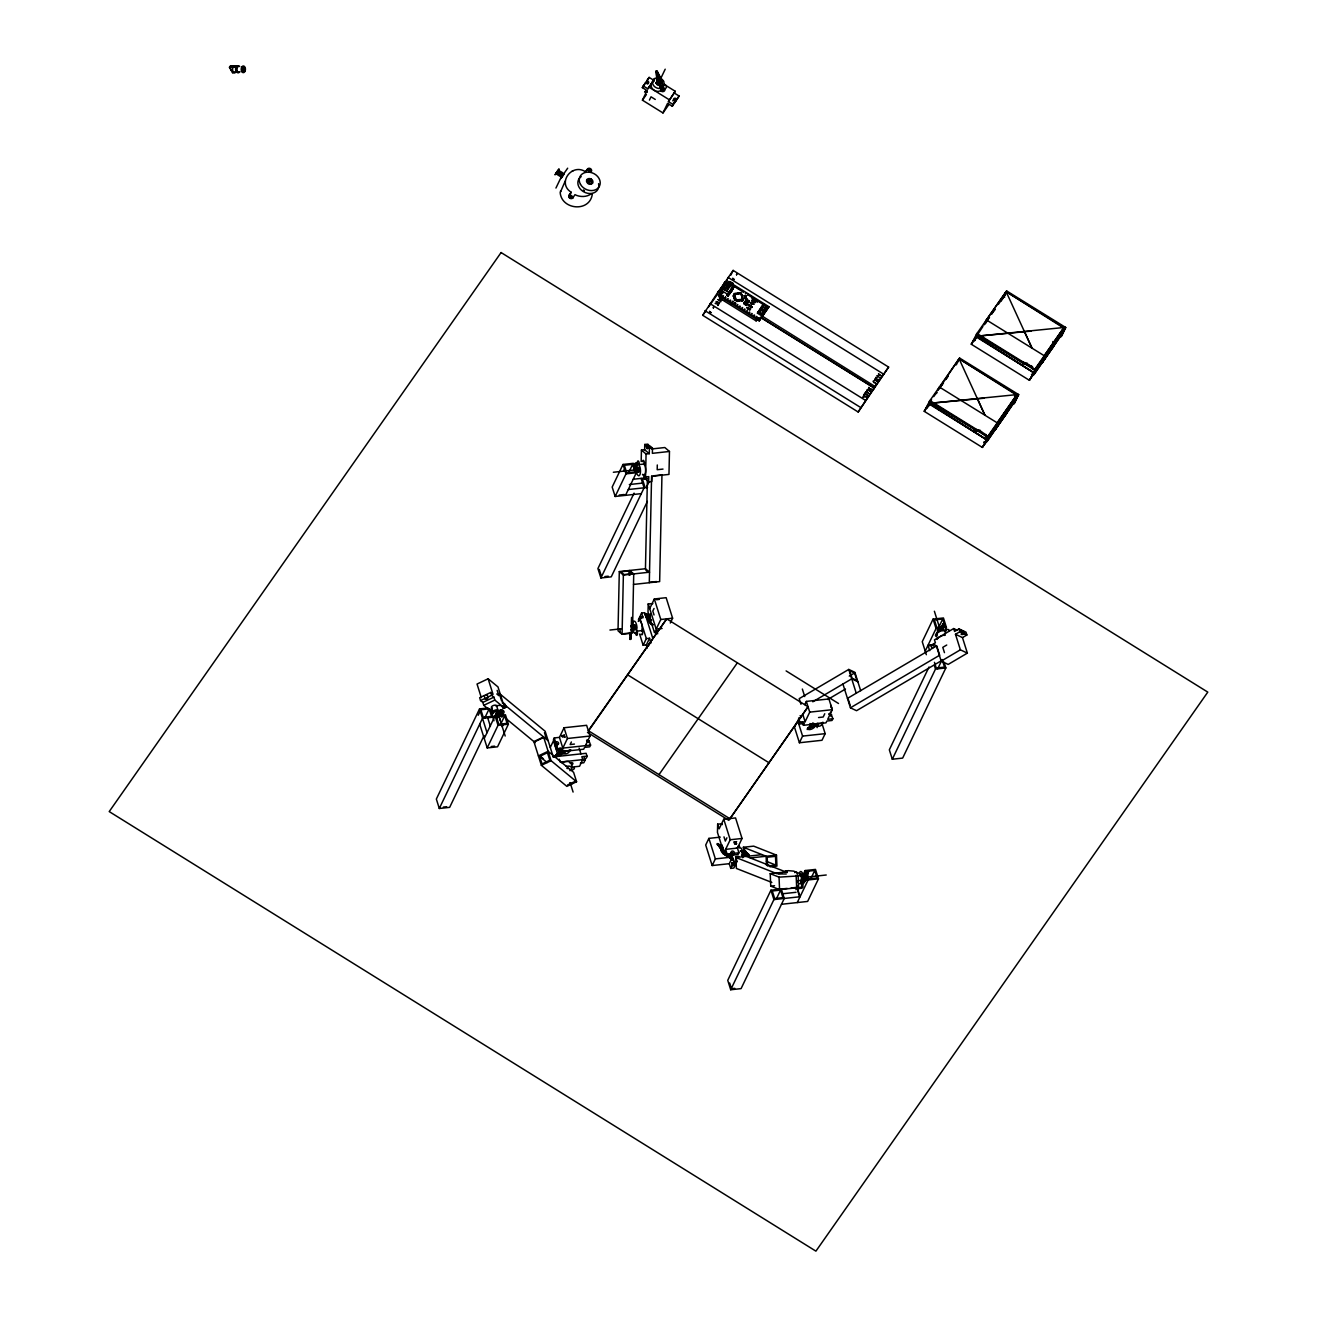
<?xml version="1.0" encoding="UTF-8"?>
<svg xmlns="http://www.w3.org/2000/svg" width="1317" height="1317" viewBox="0 0 1317 1317"><rect width="100%" height="100%" fill="white"/><g stroke="black" fill="none" stroke-linecap="round" stroke-linejoin="round"><path stroke-width="1.5" d="M657.298 72.484L656.376 72.122M742.59 855.243L745.62 855.029L745.62 851.424L749.159 855.556L745.307 855.77L744.763 852.428M745.307 855.77L745.62 851.424M746.36 854.272L746.229 852.939M746.854 854.058L748.27 855.392L747.266 853.959M805.675 875.937L806.234 879.279L803.485 879.575M936.749 635.93L937.72 631.255L938.791 631.518M943.812 624.225L938.922 629.51L942.972 629.032L943.351 623.715L937.918 630.448L939.63 631.205L937.934 629.921A2.453 1.136 -17.5 0 1 941.408 628.374A2.453 1.136 -17.5 0 1 941.853 630.119M502.386 710.637C500.312 730.82 505.662 696.364 497.678 715.938L500.032 715.74A3.013 1.383 -17.5 0 1 501.333 715.789M554.375 756.32C554.655 757.983 566.886 754.295 560.005 750.213L554.655 756.37L562.968 753.242M722.934 847.127L717.551 843.835L722.605 851.819M717.436 844.74L717.963 843.555M813.099 723.395C820.162 725.832 807.947 732.466 807.584 728.219M815.98 725.749L807.387 728.844M619.303 571.578L623.369 575.035L649.528 572.187L645.445 568.73L619.303 571.578L618.019 630.794L622.085 634.251L632.456 633.131L633.724 573.899L629.658 570.459M620.06 632.522L620.142 628.933M622.085 634.251L623.369 575.035M628.95 574.986L629.032 570.903L620.751 571.808L623.995 574.574L632.292 573.669L629.032 570.903M629.97 575.216L630.053 571.841M630.234 639.535L630.761 637L630.267 638.136M641.181 461.543L641.428 450.085L644.639 449.739L649.281 453.674L649.396 448.406L647.52 446.825L650.631 446.479L652.491 448.076L652.376 453.328L669.464 451.468L668.97 474.416L651.882 476.26L651.767 481.528L648.672 481.874L646.795 480.277L646.4 477.264L645.89 479.52L644.029 477.923L644.095 474.416M644.639 449.739L644.754 444.471L647.849 444.142L649.561 447.056M648.672 481.874L648.771 476.606L645.56 476.952L646.071 454.019L641.428 450.085M647.042 447.5L647.059 446.644M645.445 568.993L647.355 480.771M649.297 582.707L651.602 476.03M657.298 464.983L657.199 469.708L663.011 469.082M733.75 860.133L729.618 853.646M634.185 627.979C635.617 633.526 637.329 620.817 631.09 625.954M807.37 873.22L807.206 874.735L807.963 871.986M562.178 736.187C570.409 739.924 558.902 732.482 562.507 737.01M564.005 735.544L564.088 734.705L564.516 736.763M636.127 465.922L635.946 467.436L636.127 465.922A6.239 2.19 83.8 0 1 636.358 464.72L637.84 463.386L639.98 467.041A6.239 2.19 83.8 0 1 640.046 474.383L639.634 475.223A6.239 2.19 83.8 0 1 636.852 473.445L636.424 472.062M633.872 467.058C635.749 457.542 638.482 467.65 636.44 464.028C637.477 463.963 636.49 468.029 634.975 469.939M631.551 628.983L635.716 627.913M831.735 708.052L830.846 705.204L831.373 707.838M804.407 880.365L803.551 880.596M806.136 877.188L805.922 878.472L806.399 877.155M742.689 299.766L741.076 293.197L734.013 294.827L736.005 300.688L742.475 300.029L741.208 293.378M743.15 299.585L742.294 298.202L743.018 299.074M723.576 295.946L722.984 295.568M728.367 298.91L727.758 298.547M731.544 284.587L730.951 284.209M730.754 300.408L730.161 300.029M733.931 286.069L733.339 285.707M733.157 301.889L732.894 301.05L731.165 304.457M736.335 287.55L735.742 287.188M735.544 303.387L734.952 303.009M738.722 289.049L738.129 288.67M737.948 304.869L737.339 304.507M741.109 290.53L740.516 290.168M740.335 306.367L739.726 305.988M743.512 292.028L742.92 291.65M742.722 307.849L742.13 307.487M745.899 293.51L745.307 293.148M745.126 309.33L744.533 308.968M747.513 310.828L746.92 310.45M750.69 296.49L750.097 296.127M749.9 312.31L749.307 311.948M753.077 297.971L752.484 297.609M752.303 313.808L751.711 313.43M755.481 299.469L754.888 299.091M754.69 315.29L754.098 314.928M757.868 300.951L757.275 300.589M757.094 316.788L756.501 316.409M760.271 302.449L759.662 302.07M762.658 303.931L762.066 303.569M761.489 309.939L762.938 306.235L760.897 309.577M763.959 310.4L763.366 310.038M765.045 305.429L764.453 305.05M763.893 311.438L765.342 307.717L763.3 311.059M764.518 311.01L766.659 305.824L764.14 311.997M748.517 855.704L748.484 854.19L745.093 851.473M975.535 428.799L974.893 429.721L929.292 401.487L959.583 358.043L1018.699 394.639L1014.106 403.875L1018.255 394.359M630.645 635.321L630.53 635.436M647.52 446.825C648.112 452.933 643.618 442.924 649.725 445.722M631.057 632.555L630.366 639.058L629.756 632.572M630.366 639.058L631.518 630.728M942.083 630.02L941.885 628.769L938.922 629.411M803.65 879.855L802.827 883.345M805.099 874.307L808.473 870.702L806.794 877.929L807.881 870.718L805.099 874.307L806.284 877.978L803.469 878.406M635.732 467.749C640.276 465.51 640.029 473.33 634.975 470.795L636.951 464.078M744.846 852.774L745.85 854.289L745.043 855.688M748.83 309.297L747.612 308.524M749.488 308.359L748.698 309.446M751.25 305.824L750.476 306.91M752.419 304.161L751.2 303.404M753.077 303.223L751.859 302.466M753.851 302.136L752.616 301.379M754.493 301.198L753.275 300.441M658.401 80.255L660.377 81.687M657.232 81.588C654.993 75.513 664.262 79.761 659.504 78.559M560.383 191.195L560.762 191.624M657.94 74.608L657.018 74.015L658.154 74.098M657.364 72.633L657.035 71.562M657.693 75.563L658.484 76.452M658.698 75.942L657.759 75.711M660.492 86.066L661.15 85.259L661.529 86.214M661.167 87.498L662.171 87.877M661.611 89.77L662.797 89.507L661.677 90.017L658.138 82.773L661.644 90.675L663.159 90.511M661.381 90.247L661.76 89.358L662.616 90.149M640.836 618.43L640.309 615.714L641.593 613.031L644.704 612.701L652.656 637.922M803.205 881.995C802.991 880.283 801.526 887.724 805.724 880.184M803.255 882.999L802.893 882.242M636.259 465.362L636.49 466.3L636.473 465.263M556.136 756.205L555.906 755.283L555.099 756.057M557.107 754.114L557.914 754.641L556.729 754.657M559.132 754.18C559.692 751.25 557.19 755.596 559.429 753.571M646.499 615.401L645.791 614.413L646.729 615.023M646.663 615.088L645.791 614.413M647.157 616.554L648.244 616.718L647.371 616.043M648.376 616.422L647.223 616.8M646.12 615.006L648.705 618.332M718.045 844.905C720.169 842.864 717.765 847.275 718.456 844.246M719.098 845.185L717.205 843.571M720.827 846.288L719.79 846.37M808.095 728.449L809.28 728.433L808.243 728.268M810.762 727.577L809.922 726.786M812.424 726.21L811.223 726.227L812.359 726.326M729.848 856.445L729.223 855.606L729.914 856.593M731.61 857.597C730.26 857.993 731.231 856.824 731.445 857.91M733.026 859.54L732.137 859.046L733.19 859.227M931.58 399.726L924.254 411.348L982.317 447.401L987.207 440.092L987.717 437.178L1016.872 395.38L1014.765 399.775L1015.703 400.384L987.306 441.063A9.532 5.482 34.8 0 1 984.178 443.072M984.046 324.937L986.384 319.899L1006.632 290.925L1065.749 327.521L1034.471 371.723L1034.75 370.077L1063.922 328.262L1061.815 332.658L1062.737 333.267L1034.355 373.962A9.532 5.482 34.8 0 1 1032.084 375.789M870.422 391.281L869.648 390.803M736.417 300.375L736.977 301.593L736.384 300.424M737.257 301.264L737.652 300.243L737.718 301.214M738.08 301.165L738.491 300.144L738.541 301.132M738.903 301.083L739.314 300.062L739.364 301.033M739.742 301L740.138 299.963M741.109 301.132L740.977 299.881M741.389 300.819L741.8 299.782L741.948 301.05M742.228 300.72L742.623 299.7L742.772 300.951M560.021 749.85L560.235 751.826L562.82 753.522M641.922 631.255L642.186 626.908A6.239 2.19 83.8 0 0 640.013 620.817L639.42 620.57A6.239 2.19 83.8 0 0 638.86 620.751M716.662 301.675L717.403 302.054M659.636 79.777L658.961 80.831L659.85 80.452M635.848 472.326L638.613 472.013L639.124 470.334M630.761 632.802L630.366 633.872L630.958 632.835M937.227 634.778L937.72 631.255M942.972 629.032L943.351 623.715M561.75 177.383L555.774 173.663L559.067 168.905L557.585 171.226M557.585 170.996L556.218 172.922M558.276 170.156L562.803 172.823M561.898 177.136L564.335 173.597M645.346 91.235C642.828 94.1 647.174 88.749 647.289 92.305M734.425 841.793C732.96 841.645 735.116 843.934 734.705 844.148C738.211 842.929 736.252 844.312 735.166 843.785M735.577 841.859L736.219 843.67M806.103 876.431L806.63 876.381A2.453 0.856 83.8 0 0 805.296 875.114L806.251 876.315L803.502 876.628M497.826 716.415L501.283 711.394L502.847 711.345M748.632 854.223L748.78 855.326M720.712 295.65L721.041 296.49M770.05 866.833L776.948 866.076L776.487 855.128L753.686 846.14L743.331 847.259L743.94 851.391A3.013 1.054 83.8 0 1 745.834 852.214A3.013 1.054 83.8 0 1 745.06 856.231M743.94 851.391L740.335 850.963M800.637 880.497C803.222 888.596 791.797 878.867 801.477 880.777L801.246 875.739L799.221 874.949L802.432 874.587L802.975 887.082L799.765 887.428L801.79 888.234L801.576 883.197M939.021 630.415L940.289 629.279L941.375 629.97M563.544 174.799L557.552 170.996L561.931 174.107M815.832 726.046L812.968 723.692A3.013 2.453 25.6 0 0 818.301 725.157L818.269 725.255M727.461 283.945L729.239 284.159L727.593 284.34M731.923 302.581L732.795 303.124M747.513 294.761L748.204 295.436L748.336 294.218L751.563 297.132M751.859 298.679L752.715 299.206M754.246 300.161L755.118 300.704M753.472 315.981L754.328 316.524M757.505 302.186L756.649 301.642M755.859 317.479L756.715 318.006M726.424 854.914L724.021 854.157A3.013 2.453 25.6 0 1 722.984 853.07M937.934 629.921L938.741 631.386L939.91 631.09M938.972 629.806L941.112 629.016L941.161 630.152M805.049 874.883L805.362 874.307A3.013 1.054 83.8 0 1 806.877 876.365M656.245 70.953L656.953 79.464L658.862 78.246A3.013 2.453 25.6 0 1 662.517 80.716A3.013 2.453 25.6 0 1 659.949 83.35A3.013 2.453 25.6 0 1 656.755 80.419L657.15 78.971M645.495 613.574C643.486 614.315 650.318 613.063 650.466 617.146M650.335 617.443L645.034 614.018L650.137 621.838M746.838 307.635L749.966 309.561M750.147 302.729L753.637 304.243M751.563 300.72L755.085 302.729M940.009 629.806L940.733 629.049M562.589 176.182L556.531 172.609M657.331 79.893L657.381 81.028M484.146 695.59C490.879 692.265 486.78 705.451 484.146 695.59L479.668 697.714L480.557 700.545L482.829 702.405L483.751 705.319L492.212 712.299M630.876 639.008L630.283 632.506M555.873 173.646L554.984 174.815L556.235 173.103M563.758 752.484L562.425 752.468M816.82 724.959L815.486 724.959M937.111 639.453L937.424 638.761A6.239 2.881 -17.5 0 1 942.182 635.782M1016.675 395.166L959.089 358.767L957.475 362.109M799.584 872.759L799.913 872.068A6.239 2.19 83.8 0 1 802.695 873.747L803.452 876.661M1063.708 328.048L1006.122 291.65L976.341 334.37L1021.926 362.603L1022.585 361.681M943.153 624.209L942.659 625.246L943.384 623.435M658.73 83.432L661.15 83.185L658.006 83.07M662.221 82.411L663.077 90.461L662.221 82.411L661.019 83.481M662.78 91.038L663.208 90.182M555.972 756.831L556.284 755.909M560.005 750.213L560.696 752.402A3.013 2.453 25.6 0 0 565.289 752.633M558.227 749.472A6.239 5.07 25.6 0 0 559.972 751.958L561.454 752.633M726.128 854.338L733.437 860.528L729.486 853.943M722.193 845.744L721.321 846.765A6.239 5.07 25.6 0 0 722.77 853.218L724.087 854.157A6.239 5.07 25.6 0 0 725.568 854.799L726.375 854.503L723.84 853.4A2.453 1.992 25.6 0 1 723.461 852.906M732.532 860.38L727.033 855.606M732.664 860.1L733.273 860.594M809.939 723.543A2.782 2.272 25.6 0 0 811.98 724.021L814.466 725.157A2.453 1.992 25.6 0 0 817.38 725.354L817.808 724.976M808.408 871.508L808.325 872.364L808.786 870.735M555.939 188.051L560.581 178.388M560.433 192.084L565.24 181.038M573.142 170.749L572.253 171.045M591.135 193.846A15.59 12.693 25.6 0 1 576.632 195.426L575.002 194.636L572.813 197.912A2.239 1.827 25.6 0 1 569.866 198.225A2.239 1.827 25.6 0 1 569.026 195.558L571.216 192.282C556.663 183.047 571.957 162.699 585.571 171.803L587.53 169.004A2.239 1.827 25.6 0 1 590.477 168.675A2.239 1.827 25.6 0 1 591.317 171.358L591.103 171.819A2.239 1.827 25.6 0 0 590.246 169.152A2.239 1.827 25.6 0 0 587.316 169.465L585.571 171.803M571.216 192.282L569.026 195.558M572.813 197.912L573.027 197.435A2.239 1.827 25.6 0 1 570.096 197.764A2.239 1.827 25.6 0 1 569.24 195.081M668.937 104.455L662.978 112.949L642.433 100.174L647.042 90.56L642.334 87.63L645.709 82.741A1.663 1.366 25.6 0 0 648.507 83.103A1.663 1.366 25.6 0 0 647.059 80.814L646.235 82.559A1.663 1.366 25.6 0 1 647.816 83.794M642.334 87.63L645.577 82.461M592.37 193.747C590.197 212.613 561.635 210.078 560.186 192.661M643.173 85.885L647.882 88.815L653.841 80.321L649.133 77.39L645.89 82.559M647.882 88.815L654.714 78.51L653.841 80.321M658.451 84.848C652.886 84.37 660.031 74.74 662.056 81.16C661.068 84.436 655.899 81.934 657.841 79.119M656.146 83.432L657.973 79.761M656.821 83.745L657.94 81.424L656.047 82.872M657.348 80.304L657.446 80.88A2.453 1.992 25.6 0 0 660.377 82.724A2.453 1.992 25.6 0 0 662.007 80.403A2.453 1.992 25.6 0 0 659.076 78.576L658.418 78.839M649.446 100.092L651.026 96.816L655.257 99.45M660.887 80.666L659.34 79.53L660.755 80.386M657.216 84.239L658.335 81.917M657.315 84.881L658.418 82.543M659.619 80.847L665.2 69.192M662.978 112.949L667.587 103.335L672.296 106.265L675.539 101.096L674.386 100.8A1.663 1.366 25.6 0 1 673.761 98.808A1.663 1.366 25.6 0 1 675.95 98.561L675.72 100.899A1.663 1.366 25.6 0 0 672.773 100.866M672.296 106.265L673.135 104.52L668.427 101.59L675.242 91.285L664.97 84.897M668.427 101.59L675.242 91.285M674.386 93.095L679.095 96.026L675.851 101.195M488.163 707.97L479.536 708.908L436.339 799.073L439.302 808.49L449.657 807.37L484.047 735.61M478.219 715.263L480.87 709.748L489.15 708.842L491.521 716.366L483.24 717.271L480.87 709.748M439.302 808.49L482.499 718.325L492.854 717.205M484.738 718.045L489.15 708.842M484.228 738.508L495.077 715.888L505.432 714.769L508.395 724.185L497.563 746.805L487.208 747.924L479.701 724.152M487.208 747.924L498.04 725.305L495.077 715.888M625.509 495.357L636.341 472.737L633.378 463.321L623.023 464.44L612.175 487.06L615.154 496.476L641.297 493.628M500.526 724.515L504.691 715.822L496.41 716.728L498.781 724.251L507.061 723.362L504.691 715.822M623.55 471.14L624.505 469.148M502.254 726.737L503.209 724.745M615.154 496.476L625.987 473.857L623.023 464.44M718.522 291.255L717.814 292.72L733.141 270.397L888.629 367.097L858.174 412.007L702.702 315.306L718.522 291.255L722.012 293.428M628.472 473.066L632.637 464.374L624.357 465.28L626.727 472.803L635.008 471.914L632.637 464.374M720.629 288.588L722.605 289.822L722.918 292.753L720.218 289.46L721.486 287.468M723.593 284.554L724.136 283.599M724.268 283.303L724.696 282.431L730.342 285.954L729.931 286.826M718.539 295.617L718.983 294.679L759.662 319.998L759.218 320.92L718.539 295.617L722.457 289.707M721.403 291.814L722.918 292.753M723.082 288.011L723.741 286.974L725.914 288.324L725.255 289.361L723.082 288.011L725.404 289.131M724.91 284.916L728.844 287.04L727.544 288.966L723.938 286.398M723.659 287.682L725.914 288.324M723.741 286.974L725.766 288.621M725.486 284.587L726.144 283.55L728.317 284.9L727.659 285.937L725.486 284.587L727.807 285.707M726.144 283.55L728.169 285.18M730.919 275.055L733.141 270.397M720.926 297.099L720.234 298.564L756.123 320.887L757.456 318.994M723.543 291.781L728.729 294.992L730.639 291.386M727.544 288.966L723.823 286.48M728.844 287.04L725.041 284.834M729.519 285.312L730.211 283.846M726.589 295.041L728.103 295.979L726.589 295.041L727.231 294.07M724.564 300.358C726.21 294.284 725.799 298.893 725.387 297.066L725.371 297.049M729.881 293.428L728.861 292.851L731.198 289.756M731.659 287.814L733.273 288.522L729.667 293.74L728.729 293.148M730.26 291.271L730.869 290.217M730.655 290.399L731.989 287.764L729.634 291.123L730.951 291.913M634.07 493.118L597.918 568.565L600.898 577.965L611.253 576.846L647.388 501.398M729.667 293.74L730.458 292.522M731.478 290.036L730.589 291.469M723.873 283.978L725.008 281.937L733.684 287.32L730.523 292.522L729.289 292.242L730.309 292.818M732.762 289.263L733.684 287.32M742.986 299.189L736.335 299.996L733.981 293.559L740.533 292.967L741.948 295.37M733.256 296.029L734.359 295.156L733.289 295.963M733.371 296.407L734.59 295.913L733.865 296.737M734.03 294.876L734.606 293.823L740.812 293.098M733.964 298.284L735.067 297.412L733.997 298.235M736.154 293.675L737.355 293.806L736.121 293.938M734.227 298.975L734.82 298.284M600.898 577.965L644.095 487.8L641.116 478.384M737.355 293.806L738.985 293.675L738.047 293.247M734.442 299.799L735.544 298.926L734.804 299.667M734.672 300.539L735.775 299.683L734.705 300.49M735.775 299.683L735.051 300.506M738.985 293.675L740.105 293.016M646.334 487.52L648.985 482.006M736.829 300.325L736.878 301.313M740.862 293.691L743.249 299.519M742.162 296.276L742.558 297.708M744.237 295.831L745.685 295.452L746.541 298.729L745.192 298.877L744.237 295.831L745.685 295.452M743.414 299.173L742.558 298.91M749.175 300.869L746.591 305.396L743.957 303.305L746.574 299.255L749.175 300.869C749.126 302.844 745.175 300.391 746.574 299.255M745.834 305.116L744.023 303.98L746.163 304.671M746.509 300.457L748.319 301.593M746.755 300.095C750.986 301.873 743.611 302.548 746.904 299.864M746.558 304.918L747.019 303.947L744.418 302.334M751.645 307.635L748.517 305.067L752.188 306.812M750.328 302.449L754.114 304.095M752.139 300.227L755.546 302.07M749.867 310.17L747.101 307.552M760.436 317.348L873.994 387.972L873.286 389.42L875.031 386.474L757.44 313.166L762.115 306.021L766.906 309.001L766.198 310.466M585.407 745.652L590.016 736.038L586.625 725.305L564.055 727.758L559.445 737.372L554.259 737.932L553.436 739.677L555 743.792A1.663 1.366 25.6 0 1 557.717 744.763M550.276 747.447L553.469 740.796L558.359 756.337M758.872 312.936L761.901 308.441M762.115 306.021L757.44 313.166M760.172 311.833L762.642 306.186L762.905 307.026M756.123 320.887L756.831 319.438M760.502 311.372L764.272 304.342L762.823 308.046M554.786 744.006L555.84 742.047A1.663 1.366 25.6 0 1 558.556 743.018A1.663 1.366 25.6 0 1 556.597 744.5L555.445 746.097L556.811 750.41L561.997 749.85L561.124 751.661L583.711 749.208L584.567 747.398L589.753 746.838L590.592 745.093L589.028 740.977A1.663 1.366 25.6 0 1 586.74 740.681M761.967 312.952L763.695 309.561L762.559 313.331M763.63 310.598L765.029 307.668L765.292 308.507M764.617 309.166L766.362 305.774L766.626 306.614M759.218 320.92L768.963 306.729L728.268 281.426L727.824 282.365L734.606 286.579M556.811 750.41L557.651 748.665L556.284 744.352M564.055 727.758L567.429 738.491L562.836 748.105L559.445 737.372M571.364 741.981L570.129 744.549L574.442 744.072M638.416 619.681L639.683 616.998L642.795 616.669M638.268 621.41L639.864 618.085L643.075 617.739L641.593 613.031M652.87 603.63L648.227 603.894L648.013 612.142L654.483 632.67L655.356 630.859L656.343 634.004M649.709 608.586L654.319 598.972L666.139 597.688L672.608 618.216L670.304 623.023M588.386 742.508L589.226 740.763M654.039 608.47L652.804 611.039L654.039 614.973M553.189 756.896L586.114 753.308L587.02 756.139L581.834 756.699L582.756 759.629L579.562 766.264L573.932 766.873M584.797 758.707C579.76 761.489 587.3 759.333 587.02 756.139M584.221 757.275L585.11 760.107L583.826 762.79L580.369 763.152M646.334 638.613L649.544 638.268L646.367 644.902L643.157 645.264L646.334 638.613L639.864 618.085M654.319 598.972L660.788 619.5L656.195 629.114L662.089 628.472M729.997 818.664L808.045 706.768L666.698 618.858L588.65 730.754M864.479 393.816L865.944 393.668L864.989 393.075L862.8 397.322L864.265 397.158M865.055 396.038L864.1 395.462L865.779 391.956L867.244 391.791L865.779 391.956M865.417 393.585L867.607 389.355L868.545 389.931L867.08 390.095M858.174 412.007L873.994 387.972M720.284 837.135L708.892 838.386L705.698 845.02L712.168 865.549L729.272 863.689L731.659 858.7M717.666 824.129L717.452 832.393L723.922 852.922L724.778 851.111L726.276 855.82L731.034 855.309L731.593 853.334A1.663 1.366 25.6 0 1 732.268 851.078A1.663 1.366 25.6 0 1 734.277 853.054L733.322 855.046L738.08 854.535L738.919 852.79L737.438 848.082L742.047 838.468L735.561 817.939L723.757 819.223L719.148 828.837L717.666 824.129L722.309 823.866A1.663 1.366 25.6 0 0 722.309 824.607M808.045 706.768L728.828 820.326L587.481 732.417M959.089 358.767L937.753 390.342L939.35 387.017L997.216 422.839L1016.938 394.606L929.308 403.381L924.254 411.348L929.917 400.549L987.799 436.388L1016.938 394.606L1018.189 395.38L982.317 447.401L1018.189 395.38M929.654 401.142L930.592 401.718L928.485 406.113L926.921 408.352L925.966 407.776M712.168 865.549L715.361 858.898L708.892 838.386M726.902 837.81L725.321 841.086L723.988 836.855M956.323 364.825L959.583 358.043M726.276 855.82L727.116 854.074L725.618 849.366L730.227 839.752L723.757 819.223M723.84 853.4L723.757 853.531A2.453 1.992 25.6 0 1 723.181 852.511M725.486 854.486L723.938 852.725M982.926 326.435L971.288 344.247L1029.367 380.284L1065.288 327.242L1034.471 371.723M986.384 319.899L1044.249 355.738L1063.971 327.489L976.341 336.263L971.288 344.247L976.967 333.448L1034.849 369.27L1063.971 327.489L1065.223 328.262L1061.156 336.757L1065.749 327.521M973.016 340.675L973.954 341.235L975.518 338.996L977.642 334.6L976.687 334.024M804.819 704.611L806.35 701.401L828.92 698.948L832.311 709.682L827.702 719.296L832.887 718.736L831.323 714.621A1.663 1.366 25.6 0 1 829.035 714.341M796.9 722.226L794.513 727.214L799.403 742.755L821.989 740.286L825.166 733.651L822.104 723.938M1004.673 297.198L1003.735 296.638L1006.122 291.65L1063.971 327.489M1003.719 296.654L1006.139 291.699L1032.034 348.182L1024.379 331.456M1003.373 297.724L1006.632 290.925M832.887 718.736L832.048 720.481L826.862 721.041L826.006 722.852L803.419 725.305L804.292 723.51L799.106 724.07L799.946 722.325L798.579 717.995M730.754 868.397L732.038 865.713L735.133 865.384L733.849 868.051L730.754 868.397L729.272 863.689M738.771 856.363L735.561 856.708L737.043 861.417L735.759 864.084L732.647 864.429L733.931 861.746L731.264 853.317M799.946 722.325L805.115 721.749L809.725 712.135L806.35 701.401M799.403 742.755L802.58 736.104L798.3 722.506M824.755 713.748L823.191 717.024L818.548 717.535M830.681 716.168L831.521 714.407M983.881 445.162L987.717 437.178L933.473 403.512L929.028 403.957L930.592 401.718M787.22 888.399L770.939 890.177L727.741 980.342L730.705 989.758L741.076 988.623L784.274 898.457L781.294 889.041M1006.056 411.859L1007.472 408.928M730.705 989.758L773.919 899.577L770.939 890.177M776.157 899.297L780.569 890.094L772.272 891L774.659 898.523L782.94 897.634L780.569 890.094M1030.931 378.045L1034.059 371.542M795.962 889.683L797.641 886.193M802.629 875.756L805.131 870.537L815.486 869.418L818.466 878.834L807.634 901.437L781.475 904.285M797.262 902.573L808.111 879.954L805.131 870.537M944.75 630.859L946.413 627.386L943.449 617.969L933.078 619.089L922.246 641.708L926.345 654.714M810.581 879.163L814.762 870.471L806.465 871.36L808.836 878.9L817.133 877.995L814.762 870.471M925.209 651.125L936.058 628.505L933.078 619.089M938.527 627.715L942.709 619.023L934.412 619.912L936.799 627.452L945.079 626.546L942.709 619.023M929.012 667.011L889.337 749.817L892.3 759.234L902.655 758.098L945.853 667.933L944.075 662.286M892.3 759.234L935.498 669.069L934.313 665.299M937.737 668.773L942.149 659.57L944.519 667.11L936.239 668.015L934.461 662.352M656.393 70.838L661.183 78.806M661.035 79.102L657.134 70.855M644.968 614.759L650.269 621.542M717.353 844.279L718.407 843.934L722.786 847.424M717.699 845.168L717.485 844.164M502.123 711.526L501.382 712.085L502.403 710.834M636.638 464.292L637.461 464.028M733.322 855.046L733.437 854.799A1.663 1.366 25.6 0 0 731.429 852.823A1.663 1.366 25.6 0 0 730.754 855.095L731.034 855.309M493.99 720.794L490.484 709.665L491.932 707.953L493.118 712.497A2.782 1.284 -17.5 0 1 494.402 710.406A2.782 1.284 -17.5 0 1 497.974 710.192L496.493 705.484A2.782 1.284 -17.5 0 0 492.92 705.698A2.782 1.284 -17.5 0 0 491.62 707.789L491.932 707.953M939.235 630.366L940.47 629.987M940.124 630.185L940.585 629.246M940.387 630.152L940.272 629.279M662.221 87.762L662.435 88.305A2.782 2.272 25.6 0 0 666.106 87.91A2.782 2.272 25.6 0 0 665.052 84.584L664.509 84.321M560.993 751.167L561.832 752.188M814.071 723.642L814.894 724.663M555.478 755.53L555.889 756.452L555.297 755.415M558.507 753.11L559.149 753.933M648.655 617.969L649.577 618.315M649.775 618.167L648.721 617.854M733.174 859.342L732.054 859.128L733.042 859.392M798.382 883.707L798.695 888.563L801.79 888.234M729.684 293.016L730.573 291.715M985.593 441.491A8.429 4.856 34.8 0 0 986.038 441.03L995.668 426.659L996.59 427.251L995.356 429.507A9.532 5.482 34.8 0 1 992.228 431.515M987.306 441.063L996.59 427.251M993.627 429.918A8.429 4.856 34.8 0 0 994.088 429.474L995.668 426.659M1034.355 373.962L1043.64 360.15L1042.718 359.557L1034.668 371.114L1035.59 371.707M1040.677 362.817A8.429 4.856 34.8 0 0 1041.121 362.356L1042.718 359.557M1040.874 363.92A9.532 5.482 34.8 0 0 1042.406 362.405L1043.64 360.15M962.464 637.576L967.369 653.117L948.174 664.427L941.194 661.134L936.288 645.593L931.893 648.194L931.004 645.363L935.399 642.778L934.477 639.848L953.673 628.555L954.595 631.469L958.99 628.867L961.805 630.201L962.694 633.033L959.879 631.699L955.483 634.284L962.464 637.576L966.876 634.992L965.987 632.16L963.171 630.843L962.151 631.666M963.171 630.843C968.028 635.37 957.212 635.238 962.694 633.033M994.434 428.914L995.356 429.507L1017.07 397.635L1016.148 397.043L1014.683 399.66M1006.089 412.007L1007.554 409.389L1008.41 409.966M1012.592 403.397A9.532 5.482 34.8 0 0 1014.88 401.57L1017.07 397.635M1041.484 361.796L1042.406 362.405L1064.103 330.534L1063.181 329.925L1061.732 332.543M1053.271 346.783L1055.51 342.881L1054.588 342.288L1052.398 346.206L1064.103 330.534M731.017 291.452L731.478 290.596M1031.211 331.11L976.341 336.263L1033.796 372.695L1029.367 380.284L1034.454 371.756L1033.796 372.695L976.078 336.839L977.642 334.6M561.371 177.828L560.96 178.536L561.668 177.367M995.356 429.507L1006.287 413.917L1005.003 413.884A8.429 4.856 34.8 0 1 1003.998 414.69M1014.88 401.57L1013.596 401.52A8.429 4.856 34.8 0 1 1013.152 401.981M1060.992 333.86L1060.646 334.419A8.429 4.856 34.8 0 1 1060.185 334.864M656.887 79.547L656.113 71.233M987.421 438.841L1018.699 394.639M640.737 618.71L639.683 616.998M933.72 396.631L936.947 392.005A9.532 5.482 34.8 0 0 936.601 393.47M941.342 385.799L943.515 382.671L939.136 388.894M994.911 309.314L991.652 313.989L994.911 309.314A9.532 5.482 34.8 0 0 994.664 310.005M998.352 304.359L1001.809 299.403M984.951 324.064L987.091 321.101M988.688 437.178L1005.365 413.324M1006.435 411.777L1013.958 400.977M1034.586 371.707L1051.262 347.737M734.507 841.991L736.631 841.678L734.656 841.826M745.356 854.931L744.829 855.754M1001.002 301.132L1005.628 294.465M229.454 67.299L230.475 65.85L236.089 65.866L235.068 67.315L229.454 67.299L232.516 72.682L238.624 71.974L232.516 72.682M230.952 70.031L229.965 66.591L235.578 66.607M560.663 178.19L567.676 168.197M646.729 80.814L649.133 77.39M642.433 100.174L646.417 94.511M588.156 183.606L591.3 179.145M674.386 100.8L675.95 98.561M673.135 104.52L675.539 101.096M676.691 99.45L679.095 96.026M720.218 289.46L725.157 282.019M702.702 315.306L706.225 310.269M708.579 306.927L717.979 293.51M720.333 290.152L727.379 280.093M716.069 301.511L717.551 302.251M719.197 297.033L720.3 298.35L719.675 297.593M728.63 283.534L729.931 284.538M721.881 293.493L722.605 292.473M727.659 285.937L728.317 284.9M728.811 283.896C731.626 282.101 725.683 282.513 729.009 283.764M727.346 288.308L728.103 287.122M726.852 290.942L730.342 285.954M729.799 291.617L730.737 292.209L730.013 291.32M728.103 295.979L729.453 294.037L728.515 293.461M743.957 303.305L746.113 300.227M746.92 307.388L750.608 309.067M747.562 308.738L748.254 307.602M749.34 306.202L750.147 304.968M751.167 303.601L751.974 302.367M752.583 301.577L753.39 300.342M752.303 304.309L753.094 303.058M753.719 302.284L754.509 301.033M752.106 306.976L748.879 304.589M762.823 313.89L761.934 314.105M766.906 309.001L762.23 316.146L762.922 314.681L758.131 311.701M759.662 319.998L768.963 306.729M666.698 618.858L588.32 730.672L729.667 818.581M867.244 390.984L867.656 392.318M869.253 390.359L870.471 391.445M876.562 380.448L877.682 381.765L876.579 380.794M877.501 379.098L878.801 380.103M878.949 377.008L880.25 378.012M879.163 379.592L878.34 379.625M875.031 386.474L888.629 367.097M658.994 774.626L737.372 662.813M997.545 425.589L1008.476 409.982L1006.221 413.884A9.532 5.482 34.8 0 1 1003.998 415.744M1044.595 358.471L1055.51 342.881M1042.406 362.405L1053.32 346.799A9.532 5.482 34.8 0 1 1050.192 348.807M1032.643 374.472L1033.088 373.913A8.429 4.856 34.8 0 1 1032.067 374.736M985.61 441.574L986.384 440.471M660.113 81.292L659.488 80.699M802.712 883.658L805.214 880.233M634.382 466.992L637.016 463.452M733.108 859.458L732.12 859.705L732.795 859.079M496.953 717.321C492.229 714.028 499.851 710.538 499.966 713.073M649.66 615.697L648.787 616.718A6.239 5.07 25.6 0 0 650.252 623.188L653.051 624.768M732.153 852.889L731.281 853.91A6.239 5.07 25.6 0 1 728.696 855.062M634.119 468.161L635.37 469.082M638.482 467.436L637.609 468.029M818.301 725.157L817.133 726.046A3.013 2.453 25.6 0 1 814.235 725.568M807.535 728.383L812.869 723.017M660.607 85.638L661.282 86.461L660.739 85.572M662.747 89.852L661.76 89.605M657.413 72.419L657.035 72.501M555.148 755.695L556.087 756.304L555.28 755.876M556.778 754.559L557.75 754.954M559.264 753.884L558.49 753.34M809.79 727.083L810.844 727.396M719.938 845.942L720.695 846.584M733.388 295.238L733.75 294.893M734.31 296.72L734.063 297.444M636.506 463.502L637.313 462.827A2.782 0.971 83.8 0 1 638.383 461.065A2.782 0.971 83.8 0 1 639.338 464.555L644.523 463.996A2.782 0.971 83.8 0 0 643.7 460.637A2.782 0.971 83.8 0 0 642.531 461.608M658.5 80.024L659.34 79.53M569.981 770.708L571.973 768.157L570.442 766.379A6.239 2.881 -17.5 0 0 566.294 766.412M721.288 295.518L719.609 294.926L721.173 295.897M765.868 307.388L767.531 307.98L765.885 308.162M761.44 314.055L761.95 314.862L761.901 313.989M807.222 729.519L808.358 728.894M555.626 756.007L561.388 751.941M760.979 308.54L761.95 308.754M739.364 847.918L741.076 848.148A6.239 2.19 83.8 0 1 742.936 854.865L742.903 856.396A6.239 2.19 83.8 0 1 742.722 857.762M942.182 626.036L942.577 625.888M735.561 293.51L736.088 294.004M739.281 293.115L738.228 293.444M941.095 629.921L939.894 630.036M860.692 690.717L854.898 672.328L848.757 669.431L799.205 698.636L800.983 704.282M849.267 676.115L854.568 672.987L856.955 680.51L852.05 678.206L849.679 670.666L854.568 672.987M812.787 701.796L851.737 678.848L857.861 681.745M827.767 699.475L845.465 689.038M847.457 698.389L936.716 645.807L939.679 655.207L850.42 707.805L842.929 684.033M946.742 645.017L942.791 647.355L944.454 652.639M942.313 660.163L856.544 710.703L850.42 707.805M941.194 661.134L960.373 649.824L967.369 653.117M660.261 84.914L659.093 84.848M630.843 626.085L635.222 625.509M661.282 86.461L660.69 85.885M657.94 79.069L659.076 78.576M661.216 90.511L658.467 91.4A6.239 5.07 25.6 0 1 651.767 87.811L651.224 86.461A6.239 5.07 25.6 0 1 654.253 81.078M634.975 625.641L634.514 624.818L633.889 626.151M503.078 708.579L506.041 707.163L505.152 704.332L502.896 702.471L497.991 686.931L488.13 678.782L477.034 684.05L481.331 697.648M486.286 694.569L490.764 692.462L493.019 694.322L488.13 678.782M480.557 700.545L485.035 698.422M487.175 697.401L491.653 695.277L493.908 697.154L494.83 700.068L504.707 708.217L503.785 705.286L506.041 707.163M485.1 698.981L488.014 697.582M482.829 702.405L493.908 697.154M483.751 705.319L494.83 700.068M535.295 741.471L543.081 737.783M538.39 755.909L548.119 751.299L573.603 772.338L576.583 781.755L566.853 786.364L541.369 765.325L533.879 741.57L543.592 736.944L551.099 760.716L576.583 781.755M539.674 756.402L547.444 752.698L549.815 760.238L542.044 763.926L539.674 756.402L547.164 762.576M541.369 765.325L551.099 760.716M567.528 784.965L575.315 781.277M585.11 760.107L583.958 760.452M938.774 629.032L942.824 628.571M659.208 598.922L656.409 599.581L659.208 599.449M734.606 293.823L735.33 293.757M496.904 714.456L495.768 713.567M495.85 705.928L498.929 705.385A6.239 2.881 -17.5 0 1 502.534 707.673M661.299 87.416L661.035 91.219A2.782 2.272 25.6 0 0 664.212 87.943M961.805 630.201L960.686 630.613L962.529 631.469M658.023 78.691L658.451 78.18M657.134 77.884L655.652 78.164A6.239 5.07 25.6 0 0 652.623 83.547L653.166 84.897A6.239 5.07 25.6 0 0 659.866 88.486L664.262 85.523L663.817 81.456A6.239 5.07 25.6 0 0 658.698 77.966M937.918 630.448L942.725 629.707M943.746 635.403L945.26 635.222M635.008 470.663A3.013 1.054 83.8 0 0 634.152 467.354L634.662 467.272M746.048 853.745L742.772 854.124M745.455 855.227L746.097 853.646A2.453 0.856 83.8 0 0 745.455 851.177A2.453 0.856 83.8 0 0 744.517 851.292L745.159 851.951M807.601 870.899L808.556 870.8M805.395 874.603L806.63 876.381A3.013 1.054 83.8 0 0 804.72 875.147M806.234 877.204L806.794 877.929A2.453 0.856 83.8 0 1 806.3 879.591A2.453 0.856 83.8 0 1 805.313 878.439M657.249 81.111L661.974 80.6M744.352 295.601L745.307 298.63L746.657 298.482M759.283 312.541L759.3 313.397M649.396 448.406L652.491 448.076M651.536 448.982L664.838 447.533L669.464 451.468M646.071 454.019L649.281 453.674M635.946 468.177L638.712 467.864M635.963 468.901L638.729 468.605M636.095 469.527L638.86 469.214M613.343 472.26L634.053 470.004M634.959 470.136L639.107 469.692M636.029 471.371L638.794 471.074M636.062 472.095L638.811 471.799M625.987 473.857L636.341 472.737M653.331 475.832L661.957 474.894L659.652 581.587L633.51 584.435M633.23 479.256L646.301 477.824M647.421 478.68L642.449 479.223L644.836 486.747M629.345 484.541L642.614 483.092M628.308 489.529L647.536 487.438M619.204 495.06L624.176 494.517M604.947 576.55L608.256 576.204M649.923 582.246L656.557 581.538M646.186 617.41L649.989 616.982M660.788 619.5L672.608 618.216M631.534 625.229L634.514 624.818M631.271 626.464L635.42 626.019M631.337 626.53L631.518 617.393M631.255 627.155L635.387 626.711M609.936 630.036L621.229 628.818M631.353 627.797L635.485 627.353M631.287 629.082L635.683 628.538M631.156 629.51L635.304 629.049M632.078 629.575L634.843 629.279M630.909 630.316L635.271 629.756M622.727 633.79L631.008 632.901M630.036 638.547L631.057 638.564M630.152 638.877L631.041 638.745M936.058 628.505L946.413 627.386M934.922 644.54L928.008 645.297L929.703 650.68M928.765 645.758L933.737 645.215M935.498 669.069L945.853 667.933M498.04 725.305L508.395 724.185M491.257 746.509L494.566 746.146M567.429 738.491L590.016 736.038M809.725 712.135L832.311 709.682M587.843 741.487L586.575 740.17L587.728 740.434M557.651 748.665L590.592 745.093M811.535 723.938L814.416 723.626M582.756 759.629L560.169 762.082L559.248 759.152M584.386 759.58L585.209 759.481M802.58 736.104L825.166 733.651M443.352 807.074L446.661 806.712M730.227 839.752L742.047 838.468M736.401 847.983L739.71 847.045A2.782 0.971 83.8 0 0 738.113 846.617M725.618 849.366L737.438 848.082M740.401 851.226L744.78 850.848L744.796 853.301M742.179 851.836L744.945 851.523M742.409 852.214L745.438 851.967M727.116 854.074L731.857 853.548M734.162 853.301L738.919 852.79M741.455 853.021L745.587 852.576L744.78 851.984M742.722 853.465L745.488 853.169M741.57 854.947L745.702 854.486M741.471 855.474L745.932 855.243L742.064 856.05M715.361 858.898L732.45 857.038M771.844 882.439L736.401 868.446L735.923 857.499L762.082 854.651M750.328 857.96L776.487 855.128M733.931 861.746L737.043 861.417M775.878 865.104L767.581 865.993L767.202 857.235L775.499 856.33L775.878 865.104L766.379 861.351M798.695 888.563L796.67 887.773L779.565 889.633L770.741 886.143L770.215 873.665L787.303 871.805L785.278 870.998L788.373 870.669L793.608 871.113L802.432 874.587M782.15 873.122L776.981 873.698L735.923 857.499M778.61 873.912L786.249 873.994M770.215 873.665L779.038 877.138L801.246 875.739M802.646 875.064L805.642 874.932M805.296 875.114L805.033 875.13A2.453 0.856 83.8 0 1 806.234 875.772A2.453 0.856 83.8 0 1 806.416 879.048A2.453 0.856 83.8 0 1 805.247 878.966L806.234 879.279M803.008 875.97L805.774 875.657M803.222 876.431L805.988 876.134M803.617 877.254L806.383 876.957M807.403 877.056L826.236 874.998M803.469 877.764L806.234 877.468M803.6 879.114L806.366 878.818M808.111 879.954L818.466 878.834M770.741 886.143L774.544 885.732M791.171 887.971L797.098 887.329L800.061 896.745L773.919 899.577M782.792 893.749L796.044 892.3M734.771 988.343L731.445 988.705L729.667 983.042M497.233 716.58L495.719 716.744A6.239 2.881 -17.5 0 1 492.114 714.456L494.451 711.921L500.411 710.093A6.239 2.881 -17.5 0 1 504.016 712.382L503.588 713.238A6.239 2.881 -17.5 0 1 501.678 714.917M976.078 336.839L980.523 336.395L1034.75 370.077M929.308 403.381L987.207 440.092L929.308 403.381L984.161 398.211M500.032 715.74L501.728 715.51M939.433 631.271L937.655 631.073L937.72 629.542A3.013 1.383 -17.5 0 1 942.001 628.11A3.013 1.383 -17.5 0 1 942.231 630.217M570.475 770.313L571.035 770.297A2.782 1.284 -17.5 0 0 574.327 768.552A2.782 1.284 -17.5 0 0 572.434 767.383L570.952 762.675A2.782 1.284 -17.5 0 1 572.154 764.617M724.729 854.733L726.227 854.766M674.699 102.841L674.37 102.841A1.663 1.366 25.6 0 1 673.547 102.545M660.08 81.769L658.5 80.765M805.296 877.846L805.708 877.649M803.271 875.838L803.502 875.854A2.782 0.971 83.8 0 1 804.638 878.999A2.782 0.971 83.8 0 1 803.749 881.336L803.518 881.172M566.87 768.404L568.335 768.585M745.521 295.568L746.541 298.729M946.248 630.859L942.264 630.695A6.239 2.881 -17.5 0 0 935.943 634.053L935.547 634.909A6.239 2.881 -17.5 0 0 936.766 636.819M807.815 872.414L808.095 871.969M723.971 854.338L722.918 853.202A3.013 2.453 25.6 0 1 722.654 852.56M743.331 847.259L766.115 856.248L766.51 865.384M746.278 856.363L787.336 872.562M953.673 628.555L957.163 630.201M964.06 633.658L966.876 634.992M830.55 712.168L829.71 713.929A1.663 1.366 25.6 0 0 828.87 713.814M798.053 719.889L799.106 724.07M555.445 746.097L555.758 746.245A1.663 1.366 25.6 0 0 556.597 746.344M723.379 853.795L725.486 854.947M976.341 337.794L975.403 337.234A9.532 5.482 34.8 0 0 975.288 340.412M974.58 338.436L975.518 338.996M927.53 405.537L928.485 406.113L929.292 404.912L928.353 404.352A9.532 5.482 34.8 0 0 928.106 405.043M502.518 710.67L502.847 711.608M1033.796 372.695L976.341 336.263M1016.938 394.606L959.089 358.8L984.984 415.283M648.754 87.004L669.299 99.779M586.905 179.622L592.551 183.129A3.342 2.716 25.6 0 0 589.67 178.569A3.342 2.716 25.6 0 0 586.954 182.437A3.342 2.716 25.6 0 0 592.551 183.129M728.186 277.475L883.658 374.176M929.028 403.957L986.746 439.812M735.347 287.04L743.084 291.847M752.435 297.675L764.403 305.116M765.111 305.56L768.502 307.668M726.062 284.242L728.021 285.41M730.787 290.119L731.808 290.678C731.659 293.296 728.91 289.526 731.379 291.287L730.359 290.728M730.573 290.415L731.593 290.991M729.881 292.687L721.058 287.6L730.095 293.131M748.319 305.346L751.727 307.454M719.559 289.773L723.049 291.946M718.868 291.222L722.358 293.395M760.782 317.315L874.34 387.939M709.896 303.569L865.368 400.269M704.924 310.647L860.413 407.348M786.117 670.913L838.517 703.492M627.518 674.765L768.848 762.675M987.635 438.215L988.557 438.824M499.242 693.384L545.156 731.264L553.338 757.16M496.789 693.96L498.83 695.639L497.168 690.355M502.205 702.784L548.119 740.681M506.732 719.164L535.229 742.689M541.024 756.831L543.444 758.822M570.162 782.775L571.71 784.059M644.754 444.471L646.614 446.051M646.433 446.973L647.651 448.01M642.482 474.334L645.56 476.952M645.84 570.129L648.013 571.973M732.038 865.713L731.873 862.47L732.647 864.429M728.383 855.062L732.515 859.441M561.091 752.139L560.449 751.151M643.618 463.205L645.149 466.481A6.239 2.19 83.8 0 1 645.215 473.807L644.803 474.663A6.239 2.19 83.8 0 1 643.14 474.778M717.831 844.888L722.737 851.523M807.667 872.266L807.519 873.204M735.018 865.253L734.54 863.409M638.613 472.013L637.675 470.498M977.329 398.574L984.935 415.25M649.561 644.474L648.82 643.766L648.622 645.824M659.01 79.185L660.212 82.527M958.99 628.867L959.879 631.699M955.483 634.284L960.373 649.824M945.408 633.691L944.882 630.234A2.782 1.284 -17.5 0 1 948.141 629.51A2.782 1.284 -17.5 0 1 948.833 630.925M934.379 611.236L939.729 628.193M741.504 294.317L742.097 296.193M741.734 295.074L741.405 293.576M741.85 295.436L742.804 298.449M848.757 669.431L856.248 693.203M659.323 79.81L659.949 81.522M848.362 699.623L850.14 705.27M816.277 724.844L817.149 727.61M802.349 689.038L804.736 696.561M802.86 714.604L805.115 721.749M802.283 721.732L803.419 725.305M797.707 890.736L799.485 896.383M648.227 603.894L657.677 633.823M649.544 638.268L651.026 642.976M646.367 644.902L647.355 648.046M639.618 634.07L643.157 645.264M599.251 569.388L601.029 575.035M579.101 748.056L580.945 753.884M560.005 748.089L561.124 751.661M570.129 782.644L573.093 792.06M554.259 737.932L555.626 742.261M544.481 732.68L546.259 738.327M499.834 695.261L501.612 700.907M498.649 712.365L499.834 716.135M498.27 712.151L499.472 715.921M497.645 712.332L498.83 716.086M505.185 736.022L499.258 717.189L500.213 720.3M490.764 692.462L491.653 695.277M497.316 712.727L498.501 716.497M496.065 713.205L497.382 717.831M487.685 717.765L490.401 726.375M479.536 708.908L487.027 732.68M662.418 90.033L662.797 91.285M635.584 633.461L635.749 634.037A2.782 0.971 83.8 0 0 637.181 634.942A2.782 0.971 83.8 0 0 637.132 631.123L642.317 630.563A2.782 0.971 83.8 0 1 642.449 634.168A2.782 0.971 83.8 0 1 641.132 634.037M634.712 469.675L634.564 468.325M570.491 763.465L568.944 761.67A6.239 2.881 -17.5 0 0 561.766 762.757M801.049 880.184L801.197 883.477M798.151 876.085L798.365 881.106M796.127 875.278L796.67 887.773M779.038 877.138L779.565 889.633M744.418 848.247L744.566 851.753M632.522 625.921L632.506 625.608A6.239 2.19 83.8 0 1 634.234 621.147L634.827 621.377A6.239 2.19 83.8 0 1 637 627.468L636.374 632.769L634.745 633.296A6.239 2.19 83.8 0 1 632.786 628.818M564.367 752.83A2.453 1.992 25.6 0 1 561.009 752.27M569.882 749.735A6.239 5.07 25.6 0 1 562.688 749.982M561.289 752.896A6.239 5.07 25.6 0 0 568.483 752.649L570.459 750.295A2.782 2.272 25.6 0 0 571.101 750.147M496.789 717.205A3.013 1.383 -17.5 0 1 497.233 716.794M491.784 711.674A6.239 2.881 -17.5 0 1 490.632 709.748M634.103 467.848A2.453 0.856 83.8 0 1 634.662 469.28M631.469 627.188A3.013 1.054 83.8 0 1 631.534 629.444M652.936 624.9A3.013 2.453 25.6 0 1 650.186 622.579A3.013 2.453 25.6 0 0 652.261 624.538M652.343 624.258A2.453 1.992 25.6 0 1 650.713 622.546A2.453 1.992 25.6 0 0 652.409 624.11M651.635 620.274A6.239 5.07 25.6 0 1 650.186 613.804M939.498 631.485A3.013 1.383 -17.5 0 1 937.671 629.921A3.013 1.383 -17.5 0 1 941.968 628.341A3.013 1.383 -17.5 0 1 942.297 630.448M938.017 630.152A2.453 1.136 -17.5 0 1 941.211 628.604A2.453 1.136 -17.5 0 1 942.313 630.02M817.445 725.206A2.453 1.992 25.6 0 1 813.511 723.642M822.944 722.21A6.239 5.07 25.6 0 1 817.248 723.115M814.35 725.387A6.239 5.07 25.6 0 0 821.561 725.124L822.434 724.103A6.239 5.07 25.6 0 0 822.927 722.885M800.077 715.724A1.663 1.366 25.6 0 1 800.127 718.16M806.728 877.155A3.013 1.054 83.8 0 1 805.411 879.838M806.992 877.122A3.013 1.054 83.8 0 1 806.63 879.921A3.013 1.054 83.8 0 1 805.411 879.344M794.744 872.628A6.239 2.19 83.8 0 1 797.509 874.307M724.169 850.305A6.239 5.07 25.6 0 1 722.21 845.07M1002.714 298.449A9.532 5.482 34.8 0 1 1002.961 297.741M1033.466 371.921A7.309 4.198 34.8 0 1 1031.458 374.44M1022.568 363.969A7.309 4.198 34.8 0 1 1032.693 369.221M1062.243 330.583A8.396 4.84 34.8 0 1 1060.136 334.979M1052.777 341.564A8.396 4.84 34.8 0 1 1051.361 347.573M1022.206 362.751A8.396 4.84 34.8 0 1 1027.507 363.377M1031.195 365.665A8.396 4.84 34.8 0 1 1032.709 367.163M1033.845 368.776A8.396 4.84 34.8 0 1 1033.647 374.176M1022.865 363.541A7.309 4.198 34.8 0 1 1025.811 363.541M1027.49 364.085A7.309 4.198 34.8 0 1 1032.001 367.377M1061.914 334.452A9.532 5.482 34.8 0 1 1059.642 336.279M236.089 71.744A3.342 2.107 -89.8 0 1 233.241 71.711A3.342 2.107 -89.8 0 1 233.027 67.216A3.342 2.107 -89.8 0 1 235.842 66.476M239.118 71.76A3.342 2.107 -89.8 0 1 236.27 71.727A3.342 2.107 -89.8 0 1 236.056 67.233A3.342 2.107 -89.8 0 1 238.854 66.476M238.525 71.809A2.832 1.794 -89.8 0 1 236.122 70.575A2.832 1.794 -89.8 0 1 236.895 66.755M237.34 66.508A2.832 1.794 -89.8 0 1 237.801 66.443M239.381 71.809A2.832 1.794 -89.8 0 1 236.978 70.575A2.832 1.794 -89.8 0 1 237.768 66.755M238.196 66.508A2.832 1.794 -89.8 0 1 238.673 66.459M241.554 67.249A2.305 1.449 -89.8 0 1 243.661 69.11A2.305 1.449 -89.8 0 1 241.768 71.497M239.974 71.76A3.342 2.107 -89.8 0 1 237.126 71.727A3.342 2.107 -89.8 0 1 236.912 67.233A3.342 2.107 -89.8 0 1 239.727 66.476M598.56 183.672A10.849 8.824 25.6 0 1 585.258 192.578A10.849 8.824 25.6 0 1 581.176 176.626M584.485 190.751A5.12 4.165 25.6 0 1 583.431 189.944M975.518 431.087A7.309 4.198 34.8 0 1 986.252 437.738M986.433 439.038A7.309 4.198 34.8 0 1 985.478 441.014M1014.304 401.471A8.396 4.84 34.8 0 1 1013.086 402.097M1014.502 396.088A8.396 4.84 34.8 0 1 1015.094 400.483M1006.336 413.077A8.396 4.84 34.8 0 1 1004.311 414.69M1006.435 410.295A8.396 4.84 34.8 0 1 1006.632 411.793M985.659 434.281A8.396 4.84 34.8 0 1 983.815 442.117M975.156 429.869A8.396 4.84 34.8 0 1 980.474 430.494M974.761 431.186A7.309 4.198 34.8 0 1 982.103 432.058M983.651 433.178A7.309 4.198 34.8 0 1 986.548 437.293M985.017 441.837A8.429 4.856 34.8 0 1 984.359 442.1M870.504 389.141L871.706 389.47L870.537 389.058M806.432 873.994L806.679 874.801L806.448 873.862M635.173 466.679L635.42 467.486L635.173 466.679M716.481 303.651L715.345 303.354L716.481 303.651M866.405 396.911L865.302 396.516L866.273 396.894M764.272 304.342L764.272 304.342M719.148 299.897L717.979 299.552L719.148 299.897M241.752 69.06C242.114 71.892 243.398 67.299 241.752 69.06M569.866 196.365C571.199 200.168 573.109 194.192 569.866 196.365M570.096 195.887C571.43 199.707 573.323 193.714 570.096 195.887M588.156 170.272C588.913 173.992 592.387 168.477 588.65 169.416C588.419 173.169 591.86 168.658 588.156 170.272M587.135 180.445C593.374 190.751 593.983 174.601 587.135 180.445M745.718 301.214C747.085 305.165 749.06 298.975 745.718 301.214M874.916 382.786L876.217 383.807L874.965 382.704M867.919 392.812L868.71 393.553L867.919 392.812M866.866 394.738L867.541 395.577L866.932 394.639M869.483 391.067L870.29 391.495L869.516 391.017M881.978 376.234L880.184 375.164L881.978 376.234M941.392 627.386L942.445 627.205L941.392 627.386M500.23 714.324L501.283 714.127L500.279 714.242M500.625 712.711L501.678 712.513L500.69 712.629M500.789 713.172L501.826 712.991L500.789 713.172M720.053 294.004L721.617 294.959L720.053 294.004M734.326 304.079L735.182 304.606L734.326 304.079M734.771 303.14L735.627 303.684L734.771 303.14M757.901 318.747L759.465 319.718L757.901 318.747M758.362 317.809L759.909 318.78L758.362 317.809M766.313 306.449L767.877 307.421L766.313 306.449M731.478 282.76L729.964 281.558L731.478 282.76M1054.456 341.794L1052.349 346.19L1054.505 341.811M947.861 376.415L945.688 379.543L947.861 376.415M989.479 317.117L985.132 323.373L989.446 317.101M501.086 252.551L109.212 811.585L815.914 1251.15L1207.788 692.116L501.086 252.551M709.567 311.454L710.95 312.623L709.567 311.454M732.762 278.381L734.145 279.55L732.762 278.381M713.551 307.042L713.353 307.915L713.551 307.042M736.746 273.952L736.549 274.809L736.746 273.952M717.633 304.095L718.061 305.429L717.633 304.095M718.95 302.235L719.362 303.569L718.95 302.235M720.251 300.375L720.679 301.708L720.251 300.375M721.551 298.498L721.979 299.832L721.551 298.498M732.532 282.859L732.943 284.192L732.532 282.859M863.689 394.935L864.117 396.269L863.689 394.935M868.924 387.478L869.335 388.811L868.924 387.478M873.352 381.156L873.78 382.49L873.352 381.156M874.669 379.28L875.081 380.613L874.669 379.28M875.97 377.419L876.398 378.753L875.97 377.419M877.27 375.559L877.698 376.892L877.27 375.559M878.587 373.699L878.999 375.032L878.587 373.699M245.094 71.118A3.342 2.107 -89.8 0 0 243.431 65.965A3.342 2.107 -89.8 0 0 241.439 70.822A3.342 2.107 -89.8 0 0 245.094 71.118M244.534 70.558A2.305 1.449 -89.8 0 0 243.398 67.002A2.305 1.449 -89.8 0 0 242.032 70.344A2.305 1.449 -89.8 0 0 244.534 70.558M580.468 184.364A10.849 8.824 25.6 0 0 598.626 187.458A10.849 8.824 25.6 0 0 590.098 172.313A10.849 8.824 25.6 0 0 580.468 184.364"/></g></svg>
